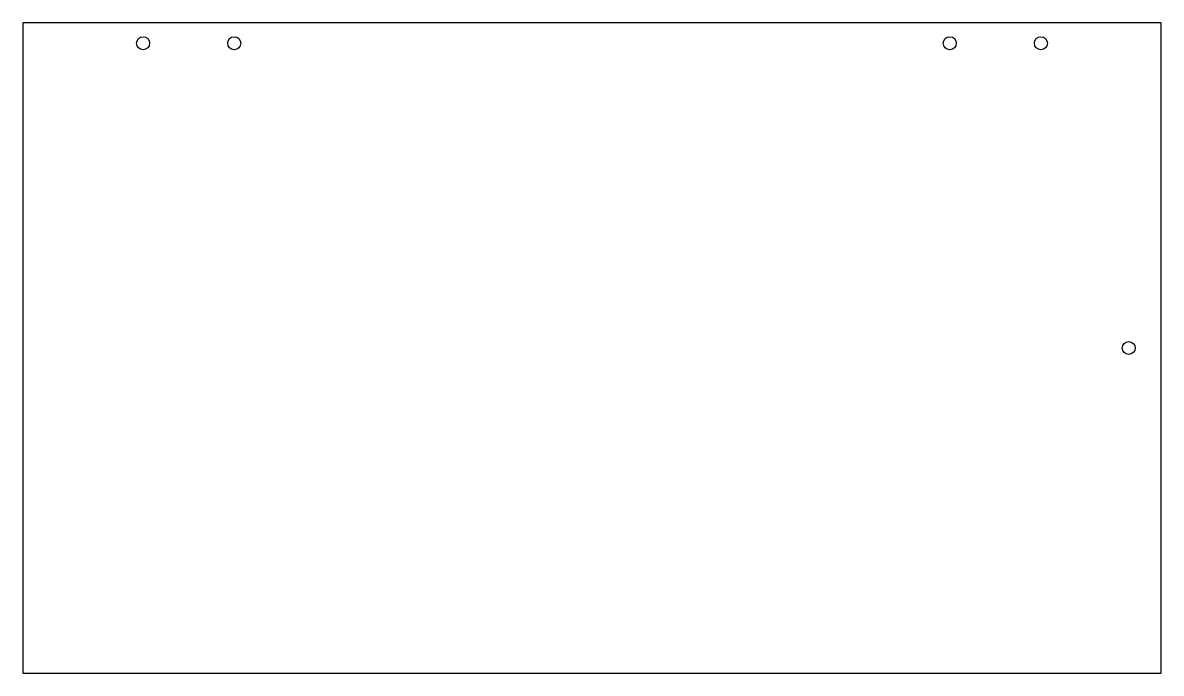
# Model space of a CAD drawing. Header units: millimetres. Extents: x 0 to 350, y -200 to 0.
import ezdxf

# ---------------------------------------------------------------- set-up
doc = ezdxf.new("R2010")
doc.units = ezdxf.units.MM

msp = doc.modelspace()

# ---------------------------------------------------------------- linework, layer by layer
at = {"color": 7, "linetype": 'Continuous', "lineweight": 25}
for p, q in [((350, 0), (0, 0)), ((0, 0), (0, -200)), ((350, -200), (350, 0)), ((0, -200), (350, -200))]:
    msp.add_line(p, q, dxfattribs=at)
for centre in [(37, -6.3), (65, -6.3), (285, -6.3), (313, -6.3), (340, -100)]:
    msp.add_circle(centre, 2, dxfattribs=at)

doc.saveas('drawing.dxf')
